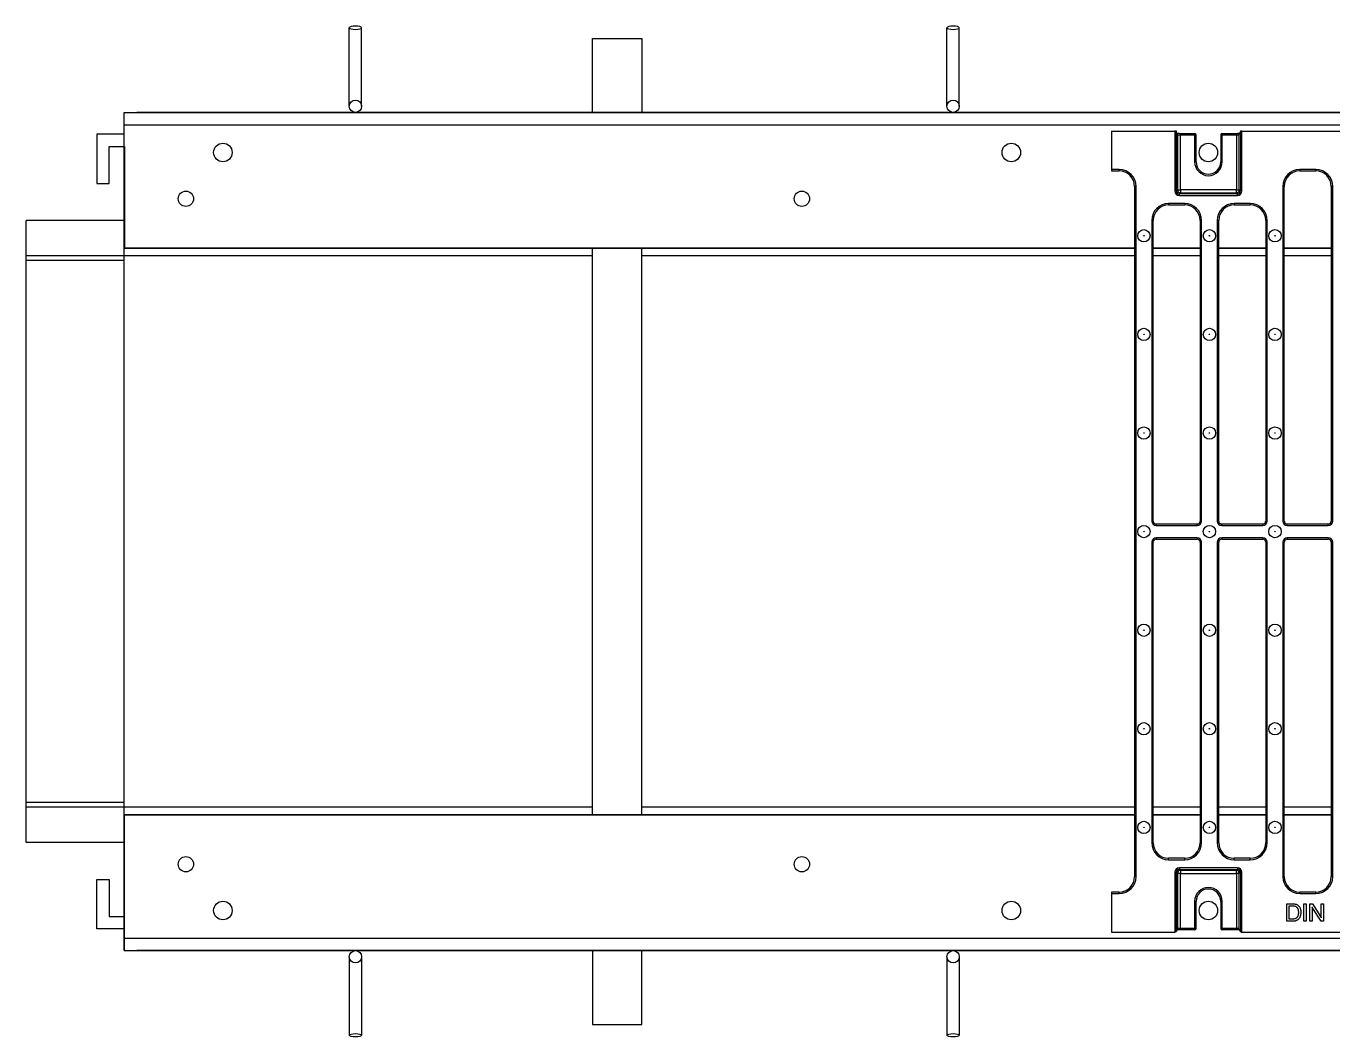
# Model space of a CAD drawing. Extents: x -2 to 148, y 0 to 64.
# Drawn here: x 59.91 to 86.43, y 43.37 to 63.87 of the extents above; entities that cross this region are included whole.
import ezdxf

# ---------------------------------------------------------------- set-up
doc = ezdxf.new("R2010")
doc.units = 0
doc.header["$LTSCALE"] = 0.75
doc.header["$MEASUREMENT"] = 0
for name, color, linetype in [('BASE', 7, 'CONTINUOUS'), ('DIM', 2, 'CONTINUOUS'), ('FRAME', 7, 'CONTINUOUS'), ('SIDEWALL', 7, 'CONTINUOUS')]:
    doc.layers.add(name, color=color, linetype=linetype)
doc.layers.add('Visible Edges(DANS)', color=7, linetype='CONTINUOUS', lineweight=25)
doc.layers.add('Visible Tangent Edges(DANS)', color=7, linetype='CONTINUOUS', lineweight=25)

# ---------------------------------------------------------------- blocks, each defined once
blk = doc.blocks.new('12 grate')
at = {"layer": 'Visible Edges(DANS)'}
for p, q in [((25.162, 77.229), (25.162, 76.45)), ((25.162, 77.229), (26.451, 77.229)), ((26.488, 77.193), (26.498, 77.175)), ((26.562, 77.182), (26.85, 77.182)), ((27.411, 77.182), (27.699, 77.182)), ((27.763, 77.175), (27.773, 77.193)), ((27.81, 77.229), (42.451, 77.229)), ((26.88, 76.604), (26.88, 77.152)), ((27.381, 77.152), (27.381, 76.604)), ((25.164, 76.42), (25.319, 76.42)), ((28.984, 76.42), (29.309, 76.42)), ((25.633, 76.106), (25.633, 62.106)), ((28.671, 69.318), (28.671, 76.106)), ((29.623, 76.106), (29.623, 69.318)), ((26.324, 75.73), (26.649, 75.73)), ((27.654, 75.73), (27.979, 75.73)), ((26.011, 69.318), (26.011, 75.416)), ((26.963, 75.416), (26.963, 69.318)), ((27.341, 69.318), (27.341, 75.416)), ((28.293, 75.416), (28.293, 69.318)), ((26.903, 69.258), (26.071, 69.258)), ((28.233, 69.258), (27.401, 69.258)), ((29.563, 69.258), (28.731, 69.258)), ((26.071, 68.949), (26.903, 68.949)), ((27.401, 68.949), (28.233, 68.949)), ((28.731, 68.949), (29.563, 68.949)), ((26.011, 62.791), (26.011, 68.89)), ((26.963, 68.89), (26.963, 62.791)), ((27.341, 62.791), (27.341, 68.89)), ((28.293, 68.89), (28.293, 62.791)), ((28.671, 62.106), (28.671, 68.89)), ((29.623, 68.89), (29.623, 62.106)), ((26.649, 62.478), (26.324, 62.478)), ((27.979, 62.478), (27.654, 62.478)), ((25.319, 61.793), (25.164, 61.793)), ((29.309, 61.793), (28.984, 61.793)), ((25.162, 61.763), (25.162, 60.979)), ((26.88, 61.055), (26.88, 61.604)), ((27.381, 61.604), (27.381, 61.055)), ((28.721, 61.552), (28.854, 61.552)), ((28.722, 61.202), (28.721, 61.552)), ((29.066, 61.553), (29.113, 61.553)), ((29.067, 61.203), (29.066, 61.553)), ((29.113, 61.553), (29.115, 61.203)), ((29.19, 61.554), (29.242, 61.554)), ((29.191, 61.204), (29.19, 61.554)), ((29.242, 61.554), (29.406, 61.3)), ((29.422, 61.271), (29.421, 61.555)), ((29.421, 61.555), (29.467, 61.555)), ((29.467, 61.555), (29.468, 61.205)), ((28.768, 61.511), (28.85, 61.512)), ((28.77, 61.245), (28.768, 61.511)), ((29.235, 61.487), (29.236, 61.204)), ((29.416, 61.205), (29.248, 61.462)), ((26.498, 61.032), (26.48, 61.002)), ((26.85, 61.025), (26.562, 61.025)), ((27.699, 61.025), (27.411, 61.025)), ((27.781, 61.002), (27.763, 61.032)), ((28.854, 61.202), (28.722, 61.202)), ((28.851, 61.245), (28.77, 61.245)), ((29.115, 61.203), (29.067, 61.203)), ((29.236, 61.204), (29.191, 61.204)), ((29.468, 61.205), (29.416, 61.205)), ((25.162, 60.979), (26.449, 60.979)), ((27.812, 60.979), (42.449, 60.979))]:
    blk.add_line(p, q, dxfattribs=at)
at = {"layer": 'Visible Edges(DANS)', "flags": 128}
for points in [[(26.481, 77.228), (26.481, 77.228), (26.48, 77.228), (26.48, 77.228), (26.479, 77.228), (26.479, 77.228), (26.478, 77.228), (26.477, 77.228), (26.476, 77.228), (26.475, 77.229), (26.474, 77.229), (26.473, 77.229), (26.471, 77.229), (26.47, 77.229), (26.469, 77.229), (26.467, 77.229), (26.465, 77.229), (26.464, 77.229), (26.462, 77.229), (26.46, 77.229), (26.458, 77.229), (26.456, 77.229), (26.455, 77.229), (26.453, 77.229), (26.451, 77.229)], [(26.492, 77.185), (26.498, 77.185), (26.505, 77.184), (26.513, 77.184), (26.522, 77.183), (26.532, 77.183), (26.542, 77.182), (26.552, 77.182), (26.562, 77.182)], [(27.699, 77.182), (27.709, 77.182), (27.719, 77.182), (27.729, 77.183), (27.739, 77.183), (27.748, 77.184), (27.756, 77.184), (27.763, 77.185), (27.769, 77.185)], [(27.81, 77.229), (27.808, 77.229), (27.806, 77.229), (27.805, 77.229), (27.803, 77.229), (27.801, 77.229), (27.799, 77.229), (27.797, 77.229), (27.796, 77.229), (27.794, 77.229), (27.792, 77.229), (27.791, 77.229), (27.79, 77.229), (27.788, 77.229), (27.787, 77.229), (27.786, 77.229), (27.785, 77.228), (27.784, 77.228), (27.783, 77.228), (27.782, 77.228), (27.782, 77.228), (27.781, 77.228), (27.781, 77.228), (27.78, 77.228), (27.78, 77.228)], [(26.011, 69.318), (26.012, 69.306), (26.015, 69.295), (26.021, 69.285), (26.028, 69.276), (26.037, 69.268), (26.048, 69.263), (26.059, 69.259), (26.071, 69.258)], [(26.903, 69.258), (26.915, 69.259), (26.926, 69.263), (26.936, 69.268), (26.945, 69.276), (26.953, 69.285), (26.958, 69.295), (26.962, 69.306), (26.963, 69.318)], [(27.341, 69.318), (27.342, 69.306), (27.345, 69.295), (27.351, 69.285), (27.358, 69.276), (27.367, 69.268), (27.378, 69.263), (27.389, 69.259), (27.401, 69.258)], [(28.233, 69.258), (28.245, 69.259), (28.256, 69.263), (28.266, 69.268), (28.275, 69.276), (28.283, 69.285), (28.288, 69.295), (28.292, 69.306), (28.293, 69.318)], [(28.671, 69.318), (28.672, 69.306), (28.675, 69.295), (28.681, 69.285), (28.688, 69.276), (28.697, 69.268), (28.708, 69.263), (28.719, 69.259), (28.731, 69.258)], [(29.563, 69.258), (29.575, 69.259), (29.586, 69.263), (29.596, 69.268), (29.605, 69.276), (29.613, 69.285), (29.618, 69.295), (29.622, 69.306), (29.623, 69.318)], [(26.071, 68.949), (26.059, 68.948), (26.048, 68.945), (26.037, 68.939), (26.028, 68.932), (26.021, 68.923), (26.015, 68.912), (26.012, 68.901), (26.011, 68.89)], [(26.963, 68.89), (26.962, 68.901), (26.958, 68.912), (26.953, 68.923), (26.945, 68.932), (26.936, 68.939), (26.926, 68.945), (26.915, 68.948), (26.903, 68.949)], [(27.401, 68.949), (27.389, 68.948), (27.378, 68.945), (27.367, 68.939), (27.358, 68.932), (27.351, 68.923), (27.345, 68.912), (27.342, 68.901), (27.341, 68.89)], [(28.293, 68.89), (28.292, 68.901), (28.288, 68.912), (28.283, 68.923), (28.275, 68.932), (28.266, 68.939), (28.256, 68.945), (28.245, 68.948), (28.233, 68.949)], [(28.731, 68.949), (28.719, 68.948), (28.708, 68.945), (28.697, 68.939), (28.688, 68.932), (28.681, 68.923), (28.675, 68.912), (28.672, 68.901), (28.671, 68.89)], [(29.623, 68.89), (29.622, 68.901), (29.618, 68.912), (29.613, 68.923), (29.605, 68.932), (29.596, 68.939), (29.586, 68.945), (29.575, 68.948), (29.563, 68.949)], [(28.854, 61.552), (28.866, 61.552), (28.877, 61.551), (28.888, 61.55), (28.899, 61.548), (28.909, 61.545), (28.919, 61.542), (28.928, 61.538), (28.936, 61.533), (28.944, 61.528), (28.952, 61.522), (28.959, 61.516), (28.966, 61.509), (28.972, 61.501), (28.978, 61.493), (28.983, 61.485), (28.988, 61.476), (28.992, 61.466), (28.995, 61.456), (28.999, 61.445), (29.001, 61.434), (29.003, 61.422), (29.004, 61.409), (29.005, 61.396), (29.006, 61.383)], [(28.85, 61.512), (28.859, 61.511), (28.867, 61.511), (28.874, 61.51), (28.882, 61.508), (28.889, 61.506), (28.896, 61.503), (28.902, 61.5), (28.908, 61.497), (28.914, 61.493), (28.919, 61.488), (28.924, 61.484), (28.929, 61.478), (28.933, 61.472), (28.937, 61.466), (28.941, 61.459), (28.944, 61.452), (28.947, 61.445), (28.95, 61.437), (28.952, 61.428), (28.954, 61.42), (28.955, 61.41), (28.956, 61.401), (28.957, 61.391), (28.957, 61.38)], [(28.957, 61.38), (28.957, 61.369), (28.956, 61.359), (28.955, 61.349), (28.954, 61.339), (28.952, 61.33), (28.95, 61.322), (28.948, 61.313), (28.945, 61.306), (28.942, 61.298), (28.939, 61.292), (28.935, 61.285), (28.93, 61.279), (28.926, 61.274), (28.921, 61.269), (28.916, 61.264), (28.91, 61.26), (28.904, 61.257), (28.897, 61.254), (28.891, 61.251), (28.883, 61.249), (28.876, 61.247), (28.868, 61.246), (28.86, 61.245), (28.851, 61.245)], [(29.006, 61.383), (29.005, 61.369), (29.005, 61.356), (29.003, 61.343), (29.001, 61.33), (28.999, 61.318), (28.996, 61.307), (28.992, 61.296), (28.988, 61.286), (28.983, 61.276), (28.978, 61.267), (28.972, 61.258), (28.966, 61.25), (28.959, 61.242), (28.952, 61.236), (28.944, 61.229), (28.935, 61.224), (28.927, 61.219), (28.918, 61.214), (28.908, 61.211), (28.898, 61.208), (28.888, 61.205), (28.877, 61.204), (28.865, 61.203), (28.854, 61.202)], [(29.248, 61.462), (29.247, 61.463), (29.247, 61.464), (29.246, 61.465), (29.246, 61.466), (29.245, 61.467), (29.244, 61.468), (29.244, 61.469), (29.243, 61.47), (29.243, 61.471), (29.242, 61.472), (29.242, 61.473), (29.241, 61.474), (29.24, 61.475), (29.24, 61.476), (29.239, 61.477), (29.239, 61.478), (29.238, 61.479), (29.238, 61.48), (29.237, 61.482), (29.237, 61.483), (29.236, 61.484), (29.236, 61.485), (29.235, 61.486), (29.235, 61.487)], [(29.406, 61.3), (29.407, 61.299), (29.408, 61.298), (29.409, 61.296), (29.41, 61.295), (29.411, 61.294), (29.411, 61.292), (29.412, 61.291), (29.413, 61.29), (29.414, 61.288), (29.415, 61.287), (29.415, 61.286), (29.416, 61.285), (29.417, 61.283), (29.417, 61.282), (29.418, 61.281), (29.419, 61.28), (29.419, 61.279), (29.42, 61.278), (29.42, 61.276), (29.421, 61.275), (29.421, 61.274), (29.422, 61.273), (29.422, 61.272), (29.422, 61.271)], [(26.481, 61.01), (26.481, 61.008), (26.48, 61.007), (26.48, 61.005), (26.48, 61.003), (26.479, 61.001), (26.479, 61), (26.478, 60.998), (26.477, 60.996), (26.476, 60.995), (26.475, 60.993), (26.474, 60.992), (26.473, 60.99), (26.472, 60.989), (26.471, 60.987), (26.469, 60.986), (26.467, 60.985), (26.466, 60.984), (26.464, 60.982), (26.462, 60.981), (26.46, 60.981), (26.458, 60.98), (26.455, 60.979), (26.453, 60.979), (26.451, 60.979)], [(26.481, 61.006), (26.479, 61), (26.478, 60.996), (26.475, 60.992), (26.471, 60.988), (26.466, 60.984), (26.459, 60.98), (26.451, 60.979)], [(26.482, 61.014), (26.482, 61.014), (26.482, 61.013), (26.482, 61.013), (26.482, 61.013), (26.482, 61.012), (26.482, 61.012), (26.482, 61.012), (26.482, 61.011), (26.482, 61.011), (26.482, 61.011), (26.482, 61.01), (26.482, 61.01), (26.482, 61.01), (26.482, 61.009), (26.482, 61.009), (26.482, 61.008), (26.482, 61.008), (26.482, 61.008), (26.482, 61.007), (26.482, 61.007), (26.482, 61.007), (26.481, 61.006), (26.481, 61.006), (26.481, 61.006)], [(26.562, 61.025), (26.552, 61.025), (26.542, 61.025), (26.532, 61.025), (26.522, 61.024), (26.513, 61.024), (26.505, 61.023), (26.498, 61.023), (26.492, 61.022)], [(27.769, 61.022), (27.763, 61.023), (27.756, 61.023), (27.748, 61.024), (27.739, 61.024), (27.729, 61.025), (27.719, 61.025), (27.709, 61.025), (27.699, 61.025)], [(27.779, 61.014), (27.779, 61.014), (27.779, 61.013), (27.779, 61.013), (27.779, 61.013), (27.779, 61.012), (27.779, 61.012), (27.779, 61.012), (27.779, 61.011), (27.779, 61.011), (27.779, 61.011), (27.779, 61.01), (27.779, 61.01), (27.779, 61.01), (27.779, 61.009), (27.779, 61.009), (27.779, 61.008), (27.779, 61.008), (27.779, 61.008), (27.779, 61.007), (27.779, 61.007), (27.779, 61.007), (27.78, 61.006), (27.78, 61.006), (27.78, 61.006)], [(27.78, 61.01), (27.78, 61.008), (27.781, 61.007), (27.781, 61.005), (27.781, 61.003), (27.782, 61.001), (27.782, 61), (27.783, 60.998), (27.784, 60.996), (27.785, 60.995), (27.786, 60.993), (27.787, 60.992), (27.788, 60.99), (27.789, 60.989), (27.79, 60.987), (27.792, 60.986), (27.794, 60.985), (27.795, 60.984), (27.797, 60.982), (27.799, 60.981), (27.801, 60.981), (27.803, 60.98), (27.806, 60.979), (27.808, 60.979), (27.81, 60.979)], [(27.81, 60.979), (27.802, 60.98), (27.795, 60.984), (27.79, 60.988), (27.786, 60.992), (27.783, 60.996), (27.782, 61), (27.78, 61.006)], [(26.451, 60.979), (26.451, 60.979), (26.451, 60.979), (26.451, 60.979), (26.451, 60.979), (26.451, 60.979), (26.45, 60.979), (26.45, 60.979), (26.45, 60.979), (26.45, 60.979), (26.45, 60.979), (26.45, 60.979), (26.45, 60.979), (26.45, 60.979), (26.45, 60.979), (26.45, 60.979), (26.45, 60.979), (26.45, 60.979), (26.45, 60.979), (26.45, 60.979), (26.45, 60.979), (26.449, 60.979), (26.449, 60.979), (26.449, 60.979), (26.449, 60.979)], [(27.812, 60.979), (27.812, 60.979), (27.812, 60.979), (27.812, 60.979), (27.811, 60.979), (27.811, 60.979), (27.811, 60.979), (27.811, 60.979), (27.811, 60.979), (27.811, 60.979), (27.811, 60.979), (27.811, 60.979), (27.811, 60.979), (27.811, 60.979), (27.811, 60.979), (27.811, 60.979), (27.811, 60.979), (27.811, 60.979), (27.811, 60.979), (27.811, 60.979), (27.81, 60.979), (27.81, 60.979), (27.81, 60.979), (27.81, 60.979), (27.81, 60.979)]]:
    blk.add_lwpolyline(points, dxfattribs=at)
at = {"layer": 'Visible Edges(DANS)'}
for centre in [(25.822, 75.104), (27.152, 75.104), (28.482, 75.104), (25.822, 73.104), (27.152, 73.104), (28.482, 73.104), (25.822, 71.104), (27.152, 71.104), (28.482, 71.104), (25.822, 69.104), (27.152, 69.104), (28.482, 69.104), (25.822, 67.104), (27.152, 67.104), (28.482, 67.104), (25.822, 65.104), (27.152, 65.104), (28.482, 65.104), (25.822, 63.104), (27.152, 63.104), (28.482, 63.104)]:
    blk.add_circle(centre, 0.125, dxfattribs=at)
for centre, radius, start, end in [((26.85, 77.152), 0.03, 0, 90), ((27.411, 77.152), 0.03, 90, 180), ((25.319, 76.106), 0.314, 0, 90), ((27.131, 76.604), 0.25, 180, 0), ((28.984, 76.106), 0.314, 90, 180), ((29.309, 76.106), 0.314, 0, 90), ((26.324, 75.416), 0.314, 90, 180), ((26.649, 75.416), 0.314, 0, 90), ((27.654, 75.416), 0.314, 90, 180), ((27.979, 75.416), 0.314, 0, 90), ((26.324, 62.791), 0.314, 180, 270), ((26.649, 62.791), 0.314, 270, 0), ((27.654, 62.791), 0.314, 180, 270), ((27.979, 62.791), 0.314, 270, 0), ((25.319, 62.106), 0.314, 270, 0), ((28.984, 62.106), 0.314, 180, 270), ((29.309, 62.106), 0.314, 270, 0), ((27.131, 61.604), 0.25, 0, 180), ((26.85, 61.055), 0.03, 270, 0), ((27.411, 61.055), 0.03, 180, 270)]:
    blk.add_arc(centre, radius, start, end, dxfattribs=at)
for centre, major_axis, ratio, start_param, end_param in [((26.479, 76.854), (0, 0.375), 0.052408, 5.782692, 6.207299), ((27.782, 76.854), (0, 0.375), 0.052408, 0.075886, 0.500493), ((25.164, 76.45), (0, -0.03), 0.087489, 4.712389, 6.283185), ((25.164, 61.763), (0, -0.03), 0.087489, 3.141593, 4.712389)]:
    blk.add_ellipse(centre, major_axis=major_axis, ratio=ratio, start_param=start_param, end_param=end_param, dxfattribs=at)
at = {"layer": 'Visible Tangent Edges(DANS)'}
for p, q in [((26.451, 77.229), (26.451, 76.014)), ((26.481, 76.014), (26.481, 77.228)), ((26.489, 77.183), (26.503, 77.16)), ((26.562, 77.182), (26.562, 77.152)), ((26.85, 77.182), (26.85, 77.152)), ((27.411, 77.152), (27.411, 77.182)), ((27.699, 77.182), (27.699, 77.152)), ((27.758, 77.16), (27.772, 77.183)), ((27.78, 77.228), (27.78, 76.014)), ((27.81, 76.014), (27.81, 77.229)), ((26.503, 77.16), (26.503, 76.036)), ((26.562, 77.152), (26.85, 77.152)), ((26.562, 76.036), (26.562, 77.152)), ((26.85, 77.152), (26.88, 77.152)), ((26.85, 77.152), (26.85, 76.604)), ((27.381, 77.152), (27.411, 77.152)), ((27.411, 76.604), (27.411, 77.152)), ((27.411, 77.152), (27.699, 77.152)), ((27.699, 77.152), (27.699, 76.036)), ((27.758, 76.036), (27.758, 77.16)), ((25.319, 76.45), (25.162, 76.45)), ((25.319, 76.45), (25.319, 76.42)), ((26.88, 76.604), (26.85, 76.604)), ((27.381, 76.604), (27.411, 76.604)), ((29.309, 76.45), (28.984, 76.45)), ((28.984, 76.45), (28.984, 76.42)), ((29.309, 76.45), (29.309, 76.42)), ((25.663, 76.106), (25.633, 76.106)), ((25.663, 62.106), (25.663, 76.106)), ((26.451, 76.014), (26.481, 76.014)), ((26.503, 76.036), (26.481, 76.014)), ((26.503, 76.036), (26.562, 76.036)), ((26.541, 75.954), (26.562, 75.976)), ((26.541, 75.924), (26.541, 75.954)), ((27.72, 75.954), (26.541, 75.954)), ((26.541, 75.924), (27.72, 75.924)), ((27.699, 76.036), (26.562, 76.036)), ((26.562, 76.036), (26.562, 75.976)), ((26.562, 75.976), (27.699, 75.976)), ((27.699, 75.976), (27.699, 76.036)), ((27.699, 76.036), (27.758, 76.036)), ((27.699, 75.976), (27.72, 75.954)), ((27.72, 75.924), (27.72, 75.954)), ((27.78, 76.014), (27.758, 76.036)), ((27.81, 76.014), (27.78, 76.014)), ((28.641, 76.106), (28.641, 69.318)), ((28.641, 76.106), (28.671, 76.106)), ((29.653, 76.106), (29.623, 76.106)), ((29.653, 69.318), (29.653, 76.106)), ((26.649, 75.76), (26.324, 75.76)), ((26.324, 75.76), (26.324, 75.73)), ((26.649, 75.76), (26.649, 75.73)), ((27.979, 75.76), (27.654, 75.76)), ((27.654, 75.76), (27.654, 75.73)), ((27.979, 75.76), (27.979, 75.73)), ((25.981, 75.416), (25.981, 69.318)), ((25.981, 75.416), (26.011, 75.416)), ((26.993, 75.416), (26.963, 75.416)), ((26.993, 69.318), (26.993, 75.416)), ((27.311, 75.416), (27.311, 69.318)), ((27.311, 75.416), (27.341, 75.416)), ((28.323, 75.416), (28.293, 75.416)), ((28.323, 69.318), (28.323, 75.416)), ((26.011, 69.318), (25.981, 69.318)), ((26.071, 69.228), (26.071, 69.258)), ((26.071, 69.228), (26.903, 69.228)), ((26.903, 69.228), (26.903, 69.258)), ((26.993, 69.318), (26.963, 69.318)), ((27.341, 69.318), (27.311, 69.318)), ((27.401, 69.228), (27.401, 69.258)), ((27.401, 69.228), (28.233, 69.228)), ((28.233, 69.228), (28.233, 69.258)), ((28.323, 69.318), (28.293, 69.318)), ((28.671, 69.318), (28.641, 69.318)), ((28.731, 69.228), (28.731, 69.258)), ((28.731, 69.228), (29.563, 69.228)), ((29.563, 69.228), (29.563, 69.258)), ((29.653, 69.318), (29.623, 69.318)), ((26.071, 68.979), (26.071, 68.949)), ((26.903, 68.979), (26.071, 68.979)), ((26.903, 68.979), (26.903, 68.949)), ((28.233, 68.979), (27.401, 68.979)), ((27.401, 68.979), (27.401, 68.949)), ((28.233, 68.979), (28.233, 68.949)), ((29.563, 68.979), (28.731, 68.979)), ((28.731, 68.979), (28.731, 68.949)), ((29.563, 68.979), (29.563, 68.949)), ((25.981, 68.89), (26.011, 68.89)), ((25.981, 68.89), (25.981, 62.791)), ((26.993, 68.89), (26.963, 68.89)), ((26.993, 62.791), (26.993, 68.89)), ((27.311, 68.89), (27.311, 62.791)), ((27.311, 68.89), (27.341, 68.89)), ((28.323, 68.89), (28.293, 68.89)), ((28.323, 62.791), (28.323, 68.89)), ((28.641, 68.89), (28.641, 62.106)), ((28.641, 68.89), (28.671, 68.89)), ((29.653, 68.89), (29.623, 68.89)), ((29.653, 62.106), (29.653, 68.89)), ((26.011, 62.791), (25.981, 62.791)), ((26.993, 62.791), (26.963, 62.791)), ((27.341, 62.791), (27.311, 62.791)), ((28.323, 62.791), (28.293, 62.791)), ((26.324, 62.448), (26.324, 62.478)), ((26.324, 62.448), (26.649, 62.448)), ((26.649, 62.448), (26.649, 62.478)), ((27.654, 62.448), (27.654, 62.478)), ((27.654, 62.448), (27.979, 62.448)), ((27.979, 62.448), (27.979, 62.478)), ((25.663, 62.106), (25.633, 62.106)), ((26.451, 62.194), (26.451, 60.979)), ((26.451, 62.194), (26.481, 62.194)), ((26.481, 61.01), (26.481, 62.194)), ((26.481, 62.194), (26.503, 62.172)), ((26.503, 62.172), (26.503, 61.048)), ((26.562, 62.172), (26.503, 62.172)), ((27.72, 62.283), (26.541, 62.283)), ((26.541, 62.283), (26.541, 62.253)), ((26.541, 62.253), (27.72, 62.253)), ((26.562, 62.232), (26.541, 62.253)), ((27.699, 62.232), (26.562, 62.232)), ((26.562, 62.232), (26.562, 62.172)), ((26.562, 61.055), (26.562, 62.172)), ((26.562, 62.172), (27.699, 62.172)), ((27.72, 62.253), (27.699, 62.232)), ((27.699, 62.172), (27.699, 62.232)), ((27.699, 62.172), (27.699, 61.055)), ((27.758, 62.172), (27.699, 62.172)), ((27.72, 62.283), (27.72, 62.253)), ((27.758, 62.172), (27.78, 62.194)), ((27.758, 61.048), (27.758, 62.172)), ((27.81, 62.194), (27.78, 62.194)), ((27.78, 62.194), (27.78, 61.01)), ((27.81, 60.979), (27.81, 62.194)), ((28.671, 62.106), (28.641, 62.106)), ((29.653, 62.106), (29.623, 62.106)), ((25.319, 61.763), (25.319, 61.793)), ((28.984, 61.763), (28.984, 61.793)), ((29.309, 61.763), (29.309, 61.793)), ((25.162, 61.763), (25.319, 61.763)), ((26.88, 61.604), (26.85, 61.604)), ((26.85, 61.604), (26.85, 61.055)), ((27.381, 61.604), (27.411, 61.604)), ((27.411, 61.055), (27.411, 61.604)), ((28.984, 61.763), (29.309, 61.763)), ((26.503, 61.048), (26.482, 61.014)), ((26.85, 61.055), (26.562, 61.055)), ((26.562, 61.025), (26.562, 61.055)), ((26.85, 61.055), (26.85, 61.025)), ((26.88, 61.055), (26.85, 61.055)), ((27.411, 61.055), (27.381, 61.055)), ((27.411, 61.025), (27.411, 61.055)), ((27.699, 61.055), (27.411, 61.055)), ((27.699, 61.025), (27.699, 61.055)), ((27.779, 61.014), (27.758, 61.048))]:
    blk.add_line(p, q, dxfattribs=at)
for centre in [(25.822, 75.104), (27.152, 75.104), (28.482, 75.104), (25.822, 73.104), (27.152, 73.104), (28.482, 73.104), (25.822, 71.104), (27.152, 71.104), (28.482, 71.104), (25.822, 69.104), (27.152, 69.104), (28.482, 69.104), (25.822, 67.104), (27.152, 67.104), (28.482, 67.104), (25.822, 65.104), (27.152, 65.104), (28.482, 65.104), (25.822, 63.104), (27.152, 63.104), (28.482, 63.104)]:
    blk.add_circle(centre, 0.005, dxfattribs=at)
for centre, radius, start, end in [((25.319, 76.106), 0.344, 0, 90), ((27.131, 76.604), 0.28, 180, 0), ((28.984, 76.106), 0.344, 90, 180), ((29.309, 76.106), 0.344, 0, 90), ((26.324, 75.416), 0.344, 90, 180), ((26.649, 75.416), 0.344, 0, 90), ((27.654, 75.416), 0.344, 90, 180), ((27.979, 75.416), 0.344, 0, 90), ((26.324, 62.791), 0.344, 180, 270), ((26.649, 62.791), 0.344, 270, 0), ((27.654, 62.791), 0.344, 180, 270), ((27.979, 62.791), 0.344, 270, 0), ((25.319, 62.106), 0.344, 270, 0), ((28.984, 62.106), 0.344, 180, 270), ((29.309, 62.106), 0.344, 270, 0), ((27.131, 61.604), 0.28, 0, 180)]:
    blk.add_arc(centre, radius, start, end, dxfattribs=at)
for centre, major_axis, ratio, start_param, end_param in [((26.473, 77.16), (0.0257, 0.0154), 0.99484, 5.741201, 6.283185), ((27.788, 77.16), (-0.0257, 0.0154), 0.99484, 0, 0.541985), ((26.562, 77.16), (0.06, 0), 0.131233, 3.193953, 4.712389), ((27.699, 77.16), (0.06, 0), 0.131233, 4.712389, 6.230825), ((26.541, 76.014), (-0.0638, -0.0638), 0.997265, 5.499157, 7.067214), ((26.541, 76.014), (-0.0427, -0.0427), 0.994548, 5.499157, 7.067214), ((26.562, 76.036), (0.0424, -0.0424), 0.997265, 3.92836, 5.496418), ((27.699, 76.036), (0.0424, 0.0424), 0.997265, 3.92836, 5.496418), ((27.72, 76.014), (0.0638, -0.0638), 0.997265, 5.499157, 7.067214), ((27.72, 76.014), (0.0427, -0.0427), 0.994548, 5.499157, 7.067214), ((26.071, 69.318), (-0.0737, -0.0518), 0.99909, 5.670672, 7.240612), ((26.903, 69.318), (0.0737, -0.0518), 0.99909, 5.325759, 6.895699), ((27.401, 69.318), (-0.0737, -0.0518), 0.99909, 5.670672, 7.240612), ((28.233, 69.318), (0.0737, -0.0518), 0.99909, 5.325759, 6.895699), ((28.731, 69.318), (-0.0737, -0.0518), 0.99909, 5.670672, 7.240612), ((29.563, 69.318), (0.0737, -0.0518), 0.99909, 5.325759, 6.895699), ((26.071, 68.889), (-0.0737, 0.0518), 0.99909, 5.325759, 6.895699), ((26.903, 68.889), (0.0737, 0.0518), 0.99909, 5.670672, 7.240612), ((27.401, 68.889), (-0.0737, 0.0518), 0.99909, 5.325759, 6.895699), ((28.233, 68.889), (0.0737, 0.0518), 0.99909, 5.670672, 7.240612), ((28.731, 68.889), (-0.0737, 0.0518), 0.99909, 5.325759, 6.895699), ((29.563, 68.889), (0.0737, 0.0518), 0.99909, 5.670672, 7.240612), ((26.541, 62.193), (-0.0638, 0.0638), 0.997265, 5.499157, 7.067214), ((26.541, 62.193), (-0.0427, 0.0427), 0.994548, 5.499157, 7.067214), ((26.562, 62.172), (-0.0424, -0.0424), 0.997265, 3.92836, 5.496418), ((27.699, 62.172), (-0.0424, 0.0424), 0.997265, 3.92836, 5.496418), ((27.72, 62.193), (0.0638, 0.0638), 0.997265, 5.499157, 7.067214), ((27.72, 62.193), (0.0427, 0.0427), 0.994548, 5.499157, 7.067214), ((26.479, 61.354), (0, -0.345), 0.052408, 0.087066, 0.178251), ((26.473, 61.048), (0.0257, -0.0154), 0.99484, 0, 0.541985), ((26.562, 61.047), (-0.06, 0), 0.131233, 4.712389, 6.230825), ((27.699, 61.047), (-0.06, 0), 0.131233, 3.193953, 4.712389), ((27.788, 61.048), (-0.0257, -0.0154), 0.99484, 5.741201, 6.283185), ((27.782, 61.354), (0, 0.345), 0.052408, 2.963342, 3.054526)]:
    blk.add_ellipse(centre, major_axis=major_axis, ratio=ratio, start_param=start_param, end_param=end_param, dxfattribs=at)

msp = doc.modelspace()

# ---------------------------------------------------------------- linework, layer by layer
at = {"layer": 'BASE', "linetype": 'Continuous'}
for p, q in [((61.90247, 59.9334), (59.90688, 59.9334)), ((61.89944, 47.3134), (61.89944, 59.9334)), ((71.39944, 59.2134), (59.90688, 59.2134)), ((82.40175, 59.3734), (61.89944, 59.3734)), ((82.40175, 59.2134), (72.39944, 59.2134)), ((83.73175, 59.3734), (82.77962, 59.3734)), ((83.73175, 59.2134), (82.77962, 59.2134)), ((85.06175, 59.3734), (84.10962, 59.3734)), ((85.06175, 59.2134), (84.10962, 59.2134)), ((86.39175, 59.3734), (85.43962, 59.3734)), ((86.39175, 59.2134), (85.43962, 59.2134)), ((61.89944, 59.1234), (59.90688, 59.1234)), ((61.89944, 48.1234), (59.90688, 48.1234)), ((71.39944, 48.0334), (59.90688, 48.0334)), ((82.40175, 48.0334), (72.39944, 48.0334)), ((83.73175, 48.0334), (82.77962, 48.0334)), ((85.06175, 48.0334), (84.10962, 48.0334)), ((86.39175, 48.0334), (85.43962, 48.0334)), ((82.40175, 47.8734), (61.89944, 47.8734)), ((83.73175, 47.8734), (82.77962, 47.8734)), ((85.06175, 47.8734), (84.10962, 47.8734)), ((86.39175, 47.8734), (85.43962, 47.8734)), ((61.90247, 47.3134), (59.90688, 47.3134))]:
    msp.add_line(p, q, dxfattribs=at)
at = {"layer": 'BASE'}
msp.add_line((59.90688, 47.3134), (59.90688, 59.9334), dxfattribs=at)
at = {"layer": 'FRAME'}
for p, q in [((66.46444, 62.2484), (66.46444, 63.84195)), ((66.71444, 62.2484), (66.71444, 63.84195)), ((78.59444, 62.2484), (78.59444, 63.84195)), ((78.84444, 62.2484), (78.84444, 63.84195)), ((71.39944, 62.1234), (71.39944, 63.6234)), ((71.39944, 63.6234), (72.39944, 63.6234)), ((72.39944, 63.6234), (72.39944, 62.1234)), ((61.89944, 62.1234), (141.89944, 62.1234)), ((61.89944, 59.3734), (61.89944, 62.1234)), ((61.89944, 61.8734), (141.89944, 61.8734)), ((61.89944, 59.3734), (82.40175, 59.3734)), ((71.39944, 47.8734), (71.39944, 59.3734)), ((72.39944, 47.8734), (72.39944, 59.3734)), ((82.77962, 59.3734), (83.73175, 59.3734)), ((84.10962, 59.3734), (85.06175, 59.3734)), ((85.43962, 59.3734), (86.39175, 59.3734)), ((61.89944, 45.1234), (61.89944, 47.8734)), ((61.89944, 47.8734), (61.89944, 45.1234)), ((61.89944, 47.8734), (82.40175, 47.8734)), ((82.77962, 47.8734), (83.73175, 47.8734)), ((84.10962, 47.8734), (85.06175, 47.8734)), ((85.43962, 47.8734), (86.39175, 47.8734)), ((61.89944, 45.3734), (141.89944, 45.3734)), ((61.89944, 45.1234), (141.89944, 45.1234)), ((71.39944, 45.1234), (71.39944, 43.6234)), ((72.39944, 43.6234), (72.39944, 45.1234)), ((66.46444, 44.9984), (66.46444, 43.40485)), ((66.71444, 44.9984), (66.71444, 43.40485)), ((78.59444, 44.9984), (78.59444, 43.40485)), ((78.84444, 44.9984), (78.84444, 43.40485)), ((71.39944, 43.6234), (72.39944, 43.6234))]:
    msp.add_line(p, q, dxfattribs=at)
for centre, radius in [((66.58944, 62.2484), 0.125), ((78.71944, 62.2484), 0.125), ((63.89944, 61.3114), 0.1875), ((79.89944, 61.3114), 0.1875), ((83.89944, 61.3114), 0.1875), ((63.14944, 60.3734), 0.155), ((75.64944, 60.3734), 0.155), ((63.14944, 46.8734), 0.155), ((75.64944, 46.8734), 0.155), ((63.89944, 45.9354), 0.1875), ((79.89944, 45.9354), 0.1875), ((83.89944, 45.9354), 0.1875), ((66.58944, 44.9984), 0.125), ((78.71944, 44.9984), 0.125)]:
    msp.add_circle(centre, radius, dxfattribs=at)
at = {"layer": 'FRAME', "extrusion": (0, 0, -1)}
for centre in [(66.58944, 63.84195), (78.71944, 63.84195)]:
    msp.add_ellipse(centre, major_axis=(-0.125, 0), ratio=0.25881905, dxfattribs=at)
at = {"layer": 'FRAME'}
for centre in [(66.58944, 43.40485), (78.71944, 43.40485)]:
    msp.add_ellipse(centre, major_axis=(-0.125, 0), ratio=0.25881905, dxfattribs=at)
at = {"layer": 'SIDEWALL', "linetype": 'Continuous'}
for p, q in [((101.34247, 62.1234), (62.15247, 62.1234)), ((61.89944, 61.6834), (61.34247, 61.6834)), ((61.34247, 61.6834), (61.34247, 60.6834)), ((61.59247, 61.4334), (61.90247, 61.4334)), ((61.59247, 60.6834), (61.59247, 61.4334)), ((61.90247, 61.4334), (61.90247, 59.3734)), ((61.34247, 60.6834), (61.59247, 60.6834)), ((82.40175, 59.3734), (61.90247, 59.3734)), ((83.73175, 59.3734), (82.77962, 59.3734)), ((85.06175, 59.3734), (84.10962, 59.3734)), ((86.39175, 59.3734), (85.43962, 59.3734)), ((61.90247, 45.8134), (61.90247, 47.8734)), ((82.40175, 47.8734), (61.90247, 47.8734)), ((83.73175, 47.8734), (82.77962, 47.8734)), ((85.06175, 47.8734), (84.10962, 47.8734)), ((86.39175, 47.8734), (85.43962, 47.8734)), ((61.34247, 46.5634), (61.59247, 46.5634)), ((61.34247, 45.5634), (61.34247, 46.5634)), ((61.59247, 46.5634), (61.59247, 45.8134)), ((61.59247, 45.8134), (61.90247, 45.8134)), ((61.89944, 45.5634), (61.34247, 45.5634)), ((101.34247, 45.1234), (62.15247, 45.1234))]:
    msp.add_line(p, q, dxfattribs=at)

# ---------------------------------------------------------------- block references
at = {"layer": 'DIM'}
msp.add_blockref('12 grate', (56.76893, -15.48283), dxfattribs=at)

doc.saveas('drawing.dxf')
